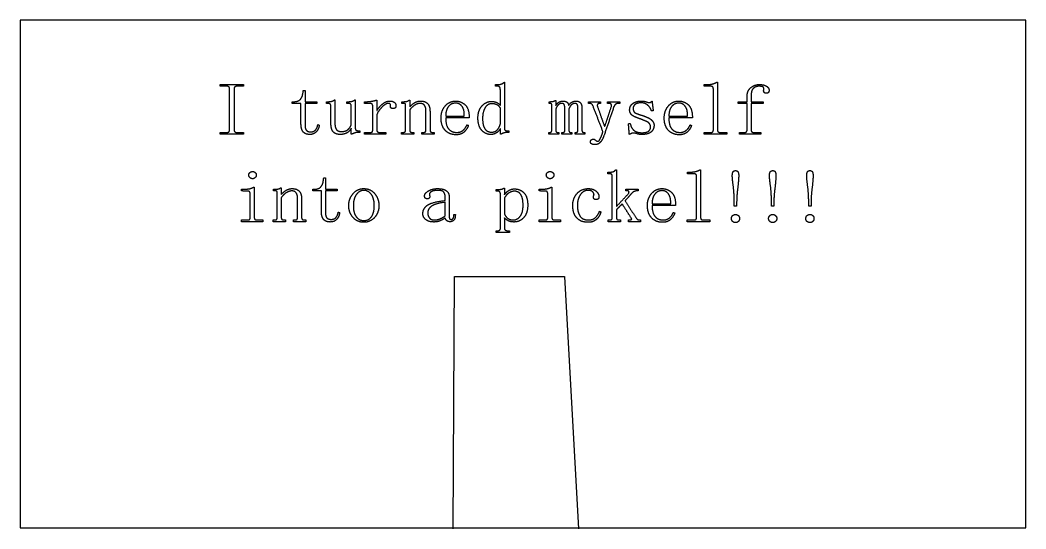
# Model space of a CAD drawing. Header units: millimetres. Extents: x -12 to 156, y 6 to 108.
# Drawn here: x -11.56 to 28.68, y 25.72 to 46.1 of the extents above; entities that cross this region are included whole.
import ezdxf

# ---------------------------------------------------------------- set-up
doc = ezdxf.new("R2010")
doc.units = ezdxf.units.MM
doc.header["$MEASUREMENT"] = 0
doc.layers.add('预设值', color=18, linetype='Continuous', true_color=0x000000)

msp = doc.modelspace()

# ---------------------------------------------------------------- linework, layer by layer
at = {"layer": '预设值'}
msp.add_lwpolyline([(-11.564, 25.767), (28.681, 25.767), (28.681, 46.1), (-11.564, 46.1)], close=True, dxfattribs=at)
msp.add_lwpolyline([(5.758, 25.723), (5.821, 35.833), (10.221, 35.831), (10.777, 25.724)], dxfattribs=at)
for points in [[(-3.558, 43.45), (-3.558, 43.485), (-3.558, 43.519)], [(-3.558, 43.519), (-3.093, 43.519), (-2.627, 43.519)], [(-2.627, 43.519), (-2.627, 43.485), (-2.627, 43.45)], [(7.454, 43.45), (7.454, 43.485), (7.454, 43.519)], [(7.454, 43.519), (7.518, 43.519), (7.582, 43.519)], [(7.582, 43.519), (7.64, 43.519), (7.698, 43.543)], [(7.698, 43.543), (7.756, 43.566), (7.814, 43.612)], [(7.814, 43.612), (7.814, 42.694), (7.814, 41.775)], [(15.814, 43.45), (15.814, 43.485), (15.814, 43.519)], [(15.814, 43.519), (15.878, 43.519), (15.942, 43.519)], [(15.942, 43.519), (16.047, 43.519), (16.14, 43.543)], [(16.14, 43.543), (16.233, 43.566), (16.314, 43.612)], [(16.314, 43.612), (16.326, 43.612), (16.338, 43.612)], [(16.338, 43.612), (16.338, 42.653), (16.338, 41.694)], [(17.675, 43.397), (17.826, 43.519), (18.012, 43.519)], [(18.012, 43.519), (18.21, 43.519), (18.309, 43.45)], [(-3.29, 43.45), (-3.424, 43.45), (-3.558, 43.45)], [(-3.209, 43.426), (-3.232, 43.45), (-3.29, 43.45)], [(-3.186, 43.357), (-3.186, 43.403), (-3.209, 43.426)], [(-3.186, 41.694), (-3.186, 42.525), (-3.186, 43.357)], [(-2.97, 43.426), (-2.999, 43.403), (-2.999, 43.357)], [(-2.999, 43.357), (-2.999, 42.525), (-2.999, 41.694)], [(-2.895, 43.45), (-2.941, 43.45), (-2.97, 43.426)], [(-2.627, 43.45), (-2.761, 43.45), (-2.895, 43.45)], [(-0.354, 42.921), (-0.267, 43.008), (-0.244, 43.194)], [(-0.244, 43.194), (-0.238, 43.24), (-0.232, 43.287)], [(-0.232, 43.287), (-0.197, 43.287), (-0.162, 43.287)], [(-0.162, 43.287), (-0.162, 43.06), (-0.162, 42.833)], [(7.547, 43.45), (7.501, 43.45), (7.454, 43.45)], [(7.628, 43.415), (7.605, 43.45), (7.547, 43.45)], [(7.652, 43.31), (7.652, 43.38), (7.628, 43.415)], [(7.652, 42.682), (7.652, 42.996), (7.652, 43.31)], [(16.07, 43.45), (15.942, 43.45), (15.814, 43.45)], [(16.152, 43.426), (16.128, 43.45), (16.07, 43.45)], [(16.175, 43.357), (16.175, 43.403), (16.152, 43.426)], [(16.175, 41.694), (16.175, 42.525), (16.175, 43.357)], [(17.524, 43.031), (17.524, 43.275), (17.675, 43.397)], [(17.774, 43.362), (17.687, 43.275), (17.687, 43.066)], [(17.687, 43.066), (17.687, 42.95), (17.687, 42.833)], [(18.001, 43.45), (17.861, 43.45), (17.774, 43.362)], [(18.163, 43.421), (18.128, 43.45), (18.001, 43.45)], [(18.198, 43.345), (18.198, 43.392), (18.163, 43.421)], [(18.187, 43.275), (18.187, 43.287), (18.198, 43.31)], [(18.216, 43.194), (18.187, 43.217), (18.187, 43.275)], [(18.198, 43.31), (18.198, 43.333), (18.198, 43.345)], [(18.291, 43.171), (18.245, 43.171), (18.216, 43.194)], [(18.384, 43.205), (18.361, 43.171), (18.291, 43.171)], [(18.309, 43.45), (18.407, 43.38), (18.407, 43.287)], [(18.407, 43.287), (18.407, 43.24), (18.384, 43.205)], [(-0.674, 42.764), (-0.674, 42.798), (-0.674, 42.833)], [(-0.674, 42.833), (-0.627, 42.833), (-0.581, 42.833)], [(-0.325, 42.764), (-0.499, 42.764), (-0.674, 42.764)], [(-0.581, 42.833), (-0.441, 42.833), (-0.354, 42.921)], [(-0.325, 41.95), (-0.325, 42.357), (-0.325, 42.764)], [(-0.162, 42.833), (0.07, 42.833), (0.303, 42.833)], [(0.303, 42.764), (0.07, 42.764), (-0.162, 42.764)], [(-0.162, 42.764), (-0.162, 42.333), (-0.162, 41.903)], [(0.303, 42.833), (0.303, 42.798), (0.303, 42.764)], [(0.698, 42.764), (0.698, 42.798), (0.698, 42.833)], [(0.698, 42.833), (0.733, 42.833), (0.768, 42.833)], [(0.768, 42.764), (0.733, 42.764), (0.698, 42.764)], [(0.768, 42.833), (0.838, 42.833), (0.896, 42.845)], [(0.849, 42.735), (0.826, 42.764), (0.768, 42.764)], [(0.873, 42.659), (0.873, 42.705), (0.849, 42.735)], [(0.896, 42.845), (0.954, 42.857), (1.012, 42.903)], [(1.012, 42.903), (1.024, 42.903), (1.035, 42.903)], [(1.035, 42.903), (1.035, 42.421), (1.035, 41.938)], [(1.512, 42.764), (1.512, 42.798), (1.512, 42.833)], [(1.512, 42.833), (1.547, 42.833), (1.582, 42.833)], [(1.582, 42.764), (1.547, 42.764), (1.512, 42.764)], [(1.582, 42.833), (1.652, 42.833), (1.71, 42.845)], [(1.663, 42.735), (1.64, 42.764), (1.582, 42.764)], [(1.687, 42.659), (1.687, 42.705), (1.663, 42.735)], [(1.71, 42.845), (1.768, 42.857), (1.826, 42.903)], [(1.826, 42.903), (1.838, 42.903), (1.849, 42.903)], [(1.849, 42.903), (1.849, 42.333), (1.849, 41.764)], [(2.221, 42.764), (2.221, 42.798), (2.221, 42.833)], [(2.221, 42.833), (2.268, 42.833), (2.314, 42.833)], [(2.442, 42.764), (2.332, 42.764), (2.221, 42.764)], [(2.314, 42.833), (2.396, 42.833), (2.506, 42.851)], [(2.524, 42.735), (2.501, 42.764), (2.442, 42.764)], [(2.506, 42.851), (2.617, 42.868), (2.675, 42.892)], [(2.547, 42.659), (2.547, 42.705), (2.524, 42.735)], [(2.675, 42.892), (2.692, 42.892), (2.71, 42.892)], [(2.71, 42.892), (2.71, 42.682), (2.71, 42.473)], [(2.71, 42.473), (2.826, 42.659), (2.96, 42.758)], [(3.175, 42.764), (3.082, 42.764), (2.948, 42.647)], [(2.96, 42.758), (3.094, 42.857), (3.233, 42.857)], [(3.245, 42.74), (3.233, 42.764), (3.175, 42.764)], [(3.233, 42.857), (3.349, 42.857), (3.413, 42.804)], [(3.256, 42.682), (3.256, 42.717), (3.245, 42.74)], [(3.274, 42.589), (3.245, 42.624), (3.256, 42.682)], [(3.413, 42.804), (3.477, 42.752), (3.477, 42.682)], [(3.477, 42.682), (3.477, 42.624), (3.448, 42.589)], [(3.71, 42.764), (3.71, 42.798), (3.71, 42.833)], [(3.71, 42.833), (3.751, 42.833), (3.791, 42.833)], [(3.803, 42.764), (3.756, 42.764), (3.71, 42.764)], [(3.791, 42.833), (3.849, 42.833), (3.902, 42.845)], [(3.849, 42.746), (3.838, 42.764), (3.803, 42.764)], [(3.861, 42.694), (3.861, 42.729), (3.849, 42.746)], [(3.861, 41.694), (3.861, 42.194), (3.861, 42.694)], [(3.902, 42.845), (3.954, 42.857), (4.001, 42.892)], [(4.001, 42.892), (4.012, 42.892), (4.024, 42.892)], [(4.024, 42.892), (4.024, 42.758), (4.024, 42.624)], [(4.024, 42.624), (4.128, 42.74), (4.233, 42.798)], [(4.227, 42.694), (4.117, 42.624), (4.024, 42.496)], [(4.442, 42.764), (4.338, 42.764), (4.227, 42.694)], [(4.233, 42.798), (4.338, 42.857), (4.454, 42.857)], [(4.617, 42.688), (4.559, 42.764), (4.442, 42.764)], [(4.454, 42.857), (4.652, 42.857), (4.745, 42.752)], [(4.675, 42.473), (4.675, 42.612), (4.617, 42.688)], [(4.745, 42.752), (4.838, 42.647), (4.838, 42.438)], [(5.28, 42.182), (5.28, 42.473), (5.448, 42.665)], [(5.448, 42.665), (5.617, 42.857), (5.861, 42.857)], [(5.861, 42.775), (5.687, 42.775), (5.576, 42.636)], [(5.861, 42.857), (6.082, 42.857), (6.245, 42.705)], [(6.123, 42.642), (6.024, 42.775), (5.861, 42.775)], [(6.245, 42.705), (6.407, 42.554), (6.407, 42.182)], [(6.756, 42.182), (6.756, 42.485), (6.919, 42.665)], [(6.919, 42.665), (7.082, 42.845), (7.303, 42.845)], [(7.314, 42.752), (7.14, 42.752), (7.041, 42.589)], [(7.303, 42.845), (7.396, 42.845), (7.495, 42.804)], [(7.501, 42.714), (7.407, 42.752), (7.314, 42.752)], [(7.495, 42.804), (7.594, 42.764), (7.652, 42.682)], [(7.652, 42.582), (7.594, 42.675), (7.501, 42.714)], [(9.605, 42.764), (9.605, 42.798), (9.605, 42.833)], [(9.605, 42.833), (9.623, 42.833), (9.64, 42.833)], [(9.652, 42.764), (9.628, 42.764), (9.605, 42.764)], [(9.64, 42.833), (9.698, 42.833), (9.756, 42.845)], [(9.698, 42.746), (9.687, 42.764), (9.652, 42.764)], [(9.71, 42.694), (9.71, 42.729), (9.698, 42.746)], [(9.71, 41.682), (9.71, 42.188), (9.71, 42.694)], [(9.756, 42.845), (9.814, 42.857), (9.849, 42.88)], [(9.849, 42.88), (9.861, 42.88), (9.873, 42.88)], [(9.873, 42.88), (9.873, 42.781), (9.873, 42.682)], [(9.873, 42.682), (9.931, 42.775), (10.001, 42.816)], [(9.971, 42.705), (9.907, 42.647), (9.873, 42.531)], [(10.117, 42.764), (10.035, 42.764), (9.971, 42.705)], [(10.001, 42.816), (10.07, 42.857), (10.152, 42.857)], [(10.21, 42.711), (10.187, 42.764), (10.117, 42.764)], [(10.152, 42.857), (10.256, 42.857), (10.314, 42.816)], [(10.233, 42.554), (10.233, 42.659), (10.21, 42.711)], [(10.314, 42.816), (10.373, 42.775), (10.384, 42.682)], [(10.384, 42.682), (10.442, 42.775), (10.518, 42.816)], [(10.495, 42.705), (10.431, 42.647), (10.396, 42.543)], [(10.64, 42.764), (10.559, 42.764), (10.495, 42.705)], [(10.518, 42.816), (10.594, 42.857), (10.675, 42.857)], [(10.727, 42.723), (10.698, 42.764), (10.64, 42.764)], [(10.675, 42.857), (10.814, 42.857), (10.867, 42.775)], [(10.756, 42.554), (10.756, 42.682), (10.727, 42.723)], [(10.867, 42.775), (10.919, 42.694), (10.919, 42.566)], [(11.175, 42.764), (11.175, 42.798), (11.175, 42.833)], [(11.175, 42.833), (11.419, 42.833), (11.663, 42.833)], [(11.221, 42.764), (11.198, 42.764), (11.175, 42.764)], [(11.309, 42.735), (11.268, 42.764), (11.221, 42.764)], [(11.361, 42.659), (11.349, 42.705), (11.309, 42.735)], [(11.547, 42.735), (11.524, 42.705), (11.535, 42.647)], [(11.617, 42.764), (11.57, 42.764), (11.547, 42.735)], [(11.663, 42.764), (11.64, 42.764), (11.617, 42.764)], [(11.663, 42.833), (11.663, 42.798), (11.663, 42.764)], [(11.942, 42.764), (11.942, 42.798), (11.942, 42.833)], [(11.942, 42.833), (12.187, 42.833), (12.431, 42.833)], [(12.012, 42.764), (11.977, 42.764), (11.942, 42.764)], [(12.088, 42.729), (12.059, 42.764), (12.012, 42.764)], [(12.094, 42.636), (12.117, 42.694), (12.088, 42.729)], [(12.268, 42.729), (12.221, 42.694), (12.198, 42.636)], [(12.361, 42.764), (12.314, 42.764), (12.268, 42.729)], [(12.431, 42.764), (12.396, 42.764), (12.361, 42.764)], [(12.431, 42.833), (12.431, 42.798), (12.431, 42.764)], [(12.826, 42.496), (12.826, 42.671), (12.96, 42.764)], [(12.96, 42.764), (13.094, 42.857), (13.28, 42.857)], [(13.053, 42.729), (12.966, 42.671), (12.966, 42.566)], [(13.291, 42.787), (13.14, 42.787), (13.053, 42.729)], [(13.28, 42.857), (13.384, 42.857), (13.477, 42.833)], [(13.541, 42.7), (13.431, 42.787), (13.291, 42.787)], [(13.477, 42.833), (13.57, 42.798), (13.605, 42.798)], [(13.698, 42.461), (13.652, 42.612), (13.541, 42.7)], [(13.605, 42.798), (13.64, 42.798), (13.663, 42.81)], [(13.663, 42.81), (13.687, 42.822), (13.721, 42.857)], [(13.721, 42.857), (13.745, 42.665), (13.768, 42.473)], [(14.21, 42.182), (14.21, 42.473), (14.378, 42.665)], [(14.378, 42.665), (14.547, 42.857), (14.791, 42.857)], [(14.791, 42.775), (14.617, 42.775), (14.506, 42.636)], [(14.791, 42.857), (15.012, 42.857), (15.175, 42.705)], [(15.053, 42.642), (14.954, 42.775), (14.791, 42.775)], [(15.175, 42.705), (15.338, 42.554), (15.338, 42.182)], [(17.163, 42.764), (17.163, 42.798), (17.163, 42.833)], [(17.163, 42.833), (17.344, 42.833), (17.524, 42.833)], [(17.524, 42.764), (17.344, 42.764), (17.163, 42.764)], [(17.524, 42.833), (17.524, 42.932), (17.524, 43.031)], [(17.524, 41.694), (17.524, 42.229), (17.524, 42.764)], [(17.687, 42.833), (17.931, 42.833), (18.175, 42.833)], [(18.175, 42.764), (17.931, 42.764), (17.687, 42.764)], [(17.687, 42.764), (17.687, 42.229), (17.687, 41.694)], [(18.175, 42.833), (18.175, 42.798), (18.175, 42.764)], [(0.873, 41.961), (0.873, 42.31), (0.873, 42.659)], [(1.687, 41.926), (1.687, 42.293), (1.687, 42.659)], [(2.547, 41.694), (2.547, 42.176), (2.547, 42.659)], [(2.948, 42.647), (2.814, 42.531), (2.71, 42.322)], [(2.71, 42.322), (2.71, 42.008), (2.71, 41.694)], [(3.361, 42.554), (3.303, 42.554), (3.274, 42.589)], [(3.448, 42.589), (3.419, 42.554), (3.361, 42.554)], [(4.024, 42.496), (4.024, 42.095), (4.024, 41.694)], [(4.675, 41.694), (4.675, 42.083), (4.675, 42.473)], [(4.838, 42.438), (4.838, 42.066), (4.838, 41.694)], [(5.576, 42.636), (5.466, 42.496), (5.466, 42.252)], [(6.21, 42.252), (6.221, 42.508), (6.123, 42.642)], [(7.041, 42.589), (6.942, 42.426), (6.942, 42.159)], [(7.652, 41.939), (7.652, 42.261), (7.652, 42.582)], [(9.873, 42.531), (9.873, 42.107), (9.873, 41.682)], [(10.233, 41.682), (10.233, 42.118), (10.233, 42.554)], [(10.396, 42.543), (10.396, 42.112), (10.396, 41.682)], [(10.756, 41.682), (10.756, 42.118), (10.756, 42.554)], [(10.919, 42.566), (10.919, 42.124), (10.919, 41.682)], [(11.756, 41.636), (11.559, 42.147), (11.361, 42.659)], [(11.535, 42.647), (11.675, 42.252), (11.814, 41.857)], [(12.198, 42.636), (12.001, 42.06), (11.803, 41.485)], [(11.838, 41.857), (11.966, 42.246), (12.094, 42.636)], [(12.873, 42.345), (12.826, 42.415), (12.826, 42.496)], [(13.024, 42.229), (12.919, 42.275), (12.873, 42.345)], [(12.966, 42.566), (12.966, 42.473), (13.006, 42.421)], [(13.006, 42.421), (13.047, 42.368), (13.152, 42.345)], [(13.152, 42.345), (13.233, 42.31), (13.361, 42.275)], [(13.361, 42.275), (13.477, 42.229), (13.582, 42.182)], [(13.768, 42.473), (13.733, 42.467), (13.698, 42.461)], [(14.506, 42.636), (14.396, 42.496), (14.396, 42.252)], [(15.14, 42.252), (15.152, 42.508), (15.053, 42.642)], [(-0.238, 41.624), (-0.325, 41.729), (-0.325, 41.95)], [(-0.162, 41.903), (-0.162, 41.74), (-0.104, 41.682)], [(0.256, 41.7), (0.326, 41.775), (0.349, 41.915)], [(0.407, 41.892), (0.384, 41.729), (0.285, 41.624)], [(0.349, 41.915), (0.378, 41.903), (0.407, 41.892)], [(0.966, 41.624), (0.873, 41.729), (0.873, 41.961)], [(1.035, 41.938), (1.035, 41.775), (1.105, 41.705)], [(1.541, 41.705), (1.64, 41.775), (1.687, 41.926)], [(5.448, 41.682), (5.28, 41.857), (5.28, 42.182)], [(5.466, 42.252), (5.838, 42.252), (6.21, 42.252)], [(5.466, 42.182), (5.466, 41.868), (5.588, 41.735)], [(6.407, 42.182), (5.937, 42.182), (5.466, 42.182)], [(6.163, 41.688), (6.268, 41.775), (6.314, 41.903)], [(6.373, 41.88), (6.338, 41.752), (6.216, 41.63)], [(6.314, 41.903), (6.344, 41.892), (6.373, 41.88)], [(6.907, 41.688), (6.756, 41.857), (6.756, 42.182)], [(6.942, 42.159), (6.942, 41.88), (7.035, 41.746)], [(7.518, 41.694), (7.605, 41.776), (7.652, 41.939)], [(11.814, 41.857), (11.826, 41.857), (11.838, 41.857)], [(12.78, 41.95), (12.814, 41.955), (12.849, 41.961)], [(12.814, 41.519), (12.797, 41.735), (12.78, 41.95)], [(12.849, 41.961), (12.884, 41.775), (13.001, 41.682)], [(13.268, 42.136), (13.128, 42.182), (13.024, 42.229)], [(13.524, 42.031), (13.407, 42.078), (13.268, 42.136)], [(13.617, 41.955), (13.57, 42.008), (13.524, 42.031)], [(13.582, 42.182), (13.675, 42.136), (13.739, 42.06)], [(13.663, 41.822), (13.663, 41.903), (13.617, 41.955)], [(13.803, 41.892), (13.803, 41.717), (13.681, 41.618)], [(13.739, 42.06), (13.803, 41.985), (13.803, 41.892)], [(14.378, 41.682), (14.21, 41.857), (14.21, 42.182)], [(14.396, 42.252), (14.768, 42.252), (15.14, 42.252)], [(14.396, 42.182), (14.396, 41.868), (14.518, 41.735)], [(15.338, 42.182), (14.867, 42.182), (14.396, 42.182)], [(15.094, 41.688), (15.198, 41.775), (15.245, 41.903)], [(15.303, 41.88), (15.268, 41.752), (15.146, 41.63)], [(15.245, 41.903), (15.274, 41.892), (15.303, 41.88)], [(-3.558, 41.531), (-3.558, 41.566), (-3.558, 41.601)], [(-3.558, 41.601), (-3.424, 41.601), (-3.29, 41.601)], [(-2.627, 41.531), (-3.093, 41.531), (-3.558, 41.531)], [(-3.29, 41.601), (-3.232, 41.601), (-3.209, 41.624)], [(-3.209, 41.624), (-3.186, 41.647), (-3.186, 41.694)], [(-2.999, 41.694), (-2.999, 41.647), (-2.97, 41.624)], [(-2.97, 41.624), (-2.941, 41.601), (-2.895, 41.601)], [(-2.895, 41.601), (-2.761, 41.601), (-2.627, 41.601)], [(-2.627, 41.601), (-2.627, 41.566), (-2.627, 41.531)], [(0.024, 41.519), (-0.151, 41.519), (-0.238, 41.624)], [(-0.104, 41.682), (-0.046, 41.624), (0.07, 41.624)], [(0.285, 41.624), (0.187, 41.519), (0.024, 41.519)], [(0.07, 41.624), (0.187, 41.624), (0.256, 41.7)], [(1.245, 41.519), (1.059, 41.519), (0.966, 41.624)], [(1.105, 41.705), (1.175, 41.636), (1.303, 41.636)], [(1.512, 41.583), (1.396, 41.519), (1.245, 41.519)], [(1.303, 41.636), (1.442, 41.636), (1.541, 41.705)], [(1.687, 41.775), (1.628, 41.647), (1.512, 41.583)], [(1.687, 41.531), (1.687, 41.653), (1.687, 41.775)], [(1.71, 41.531), (1.698, 41.531), (1.687, 41.531)], [(1.838, 41.583), (1.78, 41.566), (1.71, 41.531)], [(1.954, 41.601), (1.896, 41.601), (1.838, 41.583)], [(1.849, 41.764), (1.849, 41.717), (1.878, 41.694)], [(1.878, 41.694), (1.907, 41.671), (1.954, 41.671)], [(1.954, 41.671), (1.989, 41.671), (2.024, 41.671)], [(2.024, 41.601), (1.989, 41.601), (1.954, 41.601)], [(2.024, 41.671), (2.024, 41.636), (2.024, 41.601)], [(2.21, 41.531), (2.21, 41.566), (2.21, 41.601)], [(2.21, 41.601), (2.326, 41.601), (2.442, 41.601)], [(3.07, 41.531), (2.64, 41.531), (2.21, 41.531)], [(2.442, 41.601), (2.501, 41.601), (2.524, 41.624)], [(2.524, 41.624), (2.547, 41.647), (2.547, 41.694)], [(2.71, 41.694), (2.71, 41.647), (2.739, 41.624)], [(2.739, 41.624), (2.768, 41.601), (2.814, 41.601)], [(2.814, 41.601), (2.942, 41.601), (3.07, 41.601)], [(3.07, 41.601), (3.07, 41.566), (3.07, 41.531)], [(3.698, 41.531), (3.698, 41.566), (3.698, 41.601)], [(3.698, 41.601), (3.727, 41.601), (3.756, 41.601)], [(4.187, 41.531), (3.942, 41.531), (3.698, 41.531)], [(3.756, 41.601), (3.814, 41.601), (3.838, 41.624)], [(3.838, 41.624), (3.861, 41.647), (3.861, 41.694)], [(4.024, 41.694), (4.024, 41.647), (4.053, 41.624)], [(4.053, 41.624), (4.082, 41.601), (4.128, 41.601)], [(4.128, 41.601), (4.157, 41.601), (4.187, 41.601)], [(4.187, 41.601), (4.187, 41.566), (4.187, 41.531)], [(4.512, 41.531), (4.512, 41.566), (4.512, 41.601)], [(4.512, 41.601), (4.541, 41.601), (4.57, 41.601)], [(5.001, 41.531), (4.756, 41.531), (4.512, 41.531)], [(4.57, 41.601), (4.628, 41.601), (4.652, 41.624)], [(4.652, 41.624), (4.675, 41.647), (4.675, 41.694)], [(4.838, 41.694), (4.838, 41.647), (4.867, 41.624)], [(4.867, 41.624), (4.896, 41.601), (4.942, 41.601)], [(4.942, 41.601), (4.971, 41.601), (5.001, 41.601)], [(5.001, 41.601), (5.001, 41.566), (5.001, 41.531)], [(5.884, 41.508), (5.617, 41.508), (5.448, 41.682)], [(5.588, 41.735), (5.71, 41.601), (5.907, 41.601)], [(6.216, 41.63), (6.094, 41.508), (5.884, 41.508)], [(5.907, 41.601), (6.059, 41.601), (6.163, 41.688)], [(7.268, 41.519), (7.059, 41.519), (6.907, 41.688)], [(7.035, 41.746), (7.128, 41.612), (7.303, 41.612)], [(7.495, 41.583), (7.396, 41.519), (7.268, 41.519)], [(7.303, 41.612), (7.431, 41.612), (7.518, 41.694)], [(7.652, 41.752), (7.594, 41.647), (7.495, 41.583)], [(7.652, 41.531), (7.652, 41.642), (7.652, 41.752)], [(7.675, 41.531), (7.663, 41.531), (7.652, 41.531)], [(7.809, 41.583), (7.745, 41.566), (7.675, 41.531)], [(7.919, 41.601), (7.873, 41.601), (7.809, 41.583)], [(7.814, 41.775), (7.814, 41.717), (7.838, 41.694)], [(7.838, 41.694), (7.861, 41.671), (7.907, 41.671)], [(7.907, 41.671), (7.948, 41.671), (7.989, 41.671)], [(7.989, 41.601), (7.954, 41.601), (7.919, 41.601)], [(7.989, 41.671), (7.989, 41.636), (7.989, 41.601)], [(9.594, 41.531), (9.594, 41.566), (9.594, 41.601)], [(9.594, 41.601), (9.605, 41.601), (9.617, 41.601)], [(9.989, 41.531), (9.791, 41.531), (9.594, 41.531)], [(9.617, 41.601), (9.663, 41.601), (9.687, 41.618)], [(9.687, 41.618), (9.71, 41.636), (9.71, 41.682)], [(9.873, 41.682), (9.873, 41.636), (9.896, 41.618)], [(9.896, 41.618), (9.919, 41.601), (9.966, 41.601)], [(9.966, 41.601), (9.977, 41.601), (9.989, 41.601)], [(9.989, 41.601), (9.989, 41.566), (9.989, 41.531)], [(10.117, 41.531), (10.117, 41.566), (10.117, 41.601)], [(10.117, 41.601), (10.128, 41.601), (10.14, 41.601)], [(10.512, 41.531), (10.314, 41.531), (10.117, 41.531)], [(10.14, 41.601), (10.187, 41.601), (10.21, 41.618)], [(10.21, 41.618), (10.233, 41.636), (10.233, 41.682)], [(10.396, 41.682), (10.396, 41.636), (10.419, 41.618)], [(10.419, 41.618), (10.442, 41.601), (10.489, 41.601)], [(10.489, 41.601), (10.501, 41.601), (10.512, 41.601)], [(10.512, 41.601), (10.512, 41.566), (10.512, 41.531)], [(10.64, 41.531), (10.64, 41.566), (10.64, 41.601)], [(10.64, 41.601), (10.652, 41.601), (10.663, 41.601)], [(11.035, 41.531), (10.838, 41.531), (10.64, 41.531)], [(10.663, 41.601), (10.71, 41.601), (10.733, 41.618)], [(10.733, 41.618), (10.756, 41.636), (10.756, 41.682)], [(10.919, 41.682), (10.919, 41.636), (10.942, 41.618)], [(10.942, 41.618), (10.966, 41.601), (11.012, 41.601)], [(11.012, 41.601), (11.024, 41.601), (11.035, 41.601)], [(11.035, 41.601), (11.035, 41.566), (11.035, 41.531)], [(11.628, 41.31), (11.663, 41.368), (11.698, 41.455)], [(11.803, 41.485), (11.745, 41.31), (11.657, 41.211)], [(11.698, 41.455), (11.733, 41.543), (11.756, 41.636)], [(12.902, 41.56), (12.861, 41.543), (12.814, 41.519)], [(12.977, 41.578), (12.942, 41.578), (12.902, 41.56)], [(13.105, 41.554), (13.024, 41.578), (12.977, 41.578)], [(13.001, 41.682), (13.117, 41.589), (13.326, 41.589)], [(13.326, 41.519), (13.175, 41.519), (13.105, 41.554)], [(13.326, 41.589), (13.489, 41.589), (13.576, 41.647)], [(13.681, 41.618), (13.559, 41.519), (13.326, 41.519)], [(13.576, 41.647), (13.663, 41.705), (13.663, 41.822)], [(14.814, 41.508), (14.547, 41.508), (14.378, 41.682)], [(14.518, 41.735), (14.64, 41.601), (14.838, 41.601)], [(15.146, 41.63), (15.024, 41.508), (14.814, 41.508)], [(14.838, 41.601), (14.989, 41.601), (15.094, 41.688)], [(15.803, 41.531), (15.803, 41.566), (15.803, 41.601)], [(15.803, 41.601), (15.937, 41.601), (16.07, 41.601)], [(16.71, 41.531), (16.256, 41.531), (15.803, 41.531)], [(16.07, 41.601), (16.128, 41.601), (16.152, 41.624)], [(16.152, 41.624), (16.175, 41.647), (16.175, 41.694)], [(16.338, 41.694), (16.338, 41.647), (16.367, 41.624)], [(16.367, 41.624), (16.396, 41.601), (16.442, 41.601)], [(16.442, 41.601), (16.576, 41.601), (16.71, 41.601)], [(16.71, 41.601), (16.71, 41.566), (16.71, 41.531)], [(17.221, 41.531), (17.221, 41.566), (17.221, 41.601)], [(17.221, 41.601), (17.32, 41.601), (17.419, 41.601)], [(18.07, 41.531), (17.646, 41.531), (17.221, 41.531)], [(17.419, 41.601), (17.477, 41.601), (17.501, 41.624)], [(17.501, 41.624), (17.524, 41.647), (17.524, 41.694)], [(17.687, 41.694), (17.687, 41.647), (17.716, 41.624)], [(17.716, 41.624), (17.745, 41.601), (17.791, 41.601)], [(17.791, 41.601), (17.931, 41.601), (18.07, 41.601)], [(18.07, 41.601), (18.07, 41.566), (18.07, 41.531)], [(11.256, 41.229), (11.256, 41.264), (11.285, 41.298)], [(11.303, 41.142), (11.256, 41.171), (11.256, 41.229)], [(11.285, 41.298), (11.314, 41.333), (11.373, 41.333)], [(11.431, 41.112), (11.349, 41.112), (11.303, 41.142)], [(11.373, 41.333), (11.419, 41.333), (11.466, 41.287)], [(11.657, 41.211), (11.57, 41.112), (11.431, 41.112)], [(11.466, 41.287), (11.512, 41.252), (11.535, 41.252)], [(11.535, 41.252), (11.57, 41.252), (11.594, 41.264)], [(11.594, 41.264), (11.617, 41.275), (11.628, 41.31)], [(-2.415, 39.898), (-2.415, 39.956), (-2.369, 39.996)], [(-2.369, 39.793), (-2.415, 39.839), (-2.415, 39.898)], [(-2.369, 39.996), (-2.322, 40.037), (-2.264, 40.037)], [(-2.264, 40.037), (-2.206, 40.037), (-2.159, 39.996)], [(-2.159, 39.996), (-2.113, 39.956), (-2.113, 39.898)], [(-2.113, 39.898), (-2.113, 39.839), (-2.159, 39.793)], [(9.492, 39.898), (9.492, 39.956), (9.538, 39.996)], [(9.538, 39.793), (9.492, 39.839), (9.492, 39.898)], [(9.538, 39.996), (9.585, 40.037), (9.643, 40.037)], [(9.643, 40.037), (9.701, 40.037), (9.748, 39.996)], [(9.748, 39.996), (9.794, 39.956), (9.794, 39.898)], [(9.794, 39.898), (9.794, 39.839), (9.748, 39.793)], [(11.957, 39.944), (11.957, 39.979), (11.957, 40.014)], [(11.957, 40.014), (12.009, 40.014), (12.062, 40.014)], [(12.027, 39.944), (11.992, 39.944), (11.957, 39.944)], [(12.108, 39.921), (12.085, 39.944), (12.027, 39.944)], [(12.062, 40.014), (12.131, 40.014), (12.184, 40.037)], [(12.131, 39.851), (12.131, 39.898), (12.108, 39.921)], [(12.131, 38.188), (12.131, 39.02), (12.131, 39.851)], [(12.184, 40.037), (12.236, 40.06), (12.271, 40.107)], [(12.271, 40.107), (12.283, 40.107), (12.294, 40.107)], [(12.294, 40.107), (12.294, 39.368), (12.294, 38.63)], [(15.143, 39.944), (15.143, 39.979), (15.143, 40.014)], [(15.143, 40.014), (15.207, 40.014), (15.271, 40.014)], [(15.399, 39.944), (15.271, 39.944), (15.143, 39.944)], [(15.271, 40.014), (15.376, 40.014), (15.469, 40.037)], [(15.48, 39.921), (15.457, 39.944), (15.399, 39.944)], [(15.469, 40.037), (15.562, 40.06), (15.643, 40.107)], [(15.504, 39.851), (15.504, 39.898), (15.48, 39.921)], [(15.504, 38.188), (15.504, 39.02), (15.504, 39.851)], [(15.643, 40.107), (15.655, 40.107), (15.666, 40.107)], [(15.666, 40.107), (15.666, 39.148), (15.666, 38.188)], [(16.934, 39.874), (16.934, 39.967), (16.963, 40.02)], [(16.98, 39.409), (16.934, 39.723), (16.934, 39.874)], [(16.963, 40.02), (16.992, 40.072), (17.062, 40.072)], [(17.062, 40.072), (17.143, 40.072), (17.166, 40.014)], [(17.19, 39.874), (17.19, 39.723), (17.155, 39.409)], [(17.166, 40.014), (17.19, 39.956), (17.19, 39.874)], [(18.422, 39.874), (18.422, 39.967), (18.451, 40.02)], [(18.469, 39.409), (18.422, 39.723), (18.422, 39.874)], [(18.451, 40.02), (18.48, 40.072), (18.55, 40.072)], [(18.55, 40.072), (18.631, 40.072), (18.655, 40.014)], [(18.678, 39.874), (18.678, 39.723), (18.643, 39.409)], [(18.655, 40.014), (18.678, 39.956), (18.678, 39.874)], [(19.91, 39.874), (19.91, 39.967), (19.94, 40.02)], [(19.957, 39.409), (19.91, 39.723), (19.91, 39.874)], [(19.94, 40.02), (19.969, 40.072), (20.038, 40.072)], [(20.038, 40.072), (20.12, 40.072), (20.143, 40.014)], [(20.166, 39.874), (20.166, 39.723), (20.131, 39.409)], [(20.143, 40.014), (20.166, 39.956), (20.166, 39.874)], [(-2.264, 39.746), (-2.322, 39.746), (-2.369, 39.793)], [(-2.159, 39.793), (-2.206, 39.746), (-2.264, 39.746)], [(0.463, 39.415), (0.55, 39.502), (0.573, 39.688)], [(0.573, 39.688), (0.579, 39.735), (0.585, 39.781)], [(0.585, 39.781), (0.62, 39.781), (0.655, 39.781)], [(0.655, 39.781), (0.655, 39.554), (0.655, 39.328)], [(9.643, 39.746), (9.585, 39.746), (9.538, 39.793)], [(9.748, 39.793), (9.701, 39.746), (9.643, 39.746)], [(-2.706, 39.328), (-2.648, 39.329), (-2.59, 39.33)], [(-2.706, 39.257), (-2.706, 39.293), (-2.706, 39.328)], [(-2.462, 39.251), (-2.584, 39.254), (-2.706, 39.257)], [(-2.59, 39.33), (-2.485, 39.328), (-2.392, 39.345)], [(-2.38, 39.223), (-2.403, 39.251), (-2.462, 39.251)], [(-2.392, 39.345), (-2.299, 39.363), (-2.217, 39.409)], [(-2.357, 39.147), (-2.357, 39.194), (-2.38, 39.223)], [(-2.357, 38.188), (-2.357, 38.667), (-2.357, 39.147)], [(-2.217, 39.409), (-2.206, 39.409), (-2.194, 39.409)], [(-2.194, 39.409), (-2.194, 38.799), (-2.194, 38.188)], [(-1.427, 39.258), (-1.427, 39.293), (-1.427, 39.328)], [(-1.427, 39.328), (-1.386, 39.328), (-1.345, 39.328)], [(-1.334, 39.258), (-1.38, 39.258), (-1.427, 39.258)], [(-1.345, 39.328), (-1.287, 39.328), (-1.235, 39.339)], [(-1.287, 39.241), (-1.299, 39.258), (-1.334, 39.258)], [(-1.276, 39.188), (-1.276, 39.223), (-1.287, 39.241)], [(-1.276, 38.188), (-1.276, 38.688), (-1.276, 39.188)], [(-1.235, 39.339), (-1.183, 39.351), (-1.136, 39.386)], [(-1.136, 39.386), (-1.124, 39.386), (-1.113, 39.386)], [(-1.113, 39.386), (-1.113, 39.252), (-1.113, 39.118)], [(-1.113, 39.118), (-1.008, 39.235), (-0.903, 39.293)], [(-0.909, 39.188), (-1.02, 39.118), (-1.113, 38.991)], [(-0.694, 39.258), (-0.799, 39.258), (-0.909, 39.188)], [(-0.903, 39.293), (-0.799, 39.351), (-0.683, 39.351)], [(-0.52, 39.182), (-0.578, 39.258), (-0.694, 39.258)], [(-0.683, 39.351), (-0.485, 39.351), (-0.392, 39.246)], [(-0.462, 38.967), (-0.462, 39.107), (-0.52, 39.182)], [(-0.392, 39.246), (-0.299, 39.142), (-0.299, 38.932)], [(0.143, 39.258), (0.143, 39.293), (0.143, 39.328)], [(0.143, 39.328), (0.19, 39.328), (0.236, 39.328)], [(0.492, 39.258), (0.317, 39.258), (0.143, 39.258)], [(0.236, 39.328), (0.376, 39.328), (0.463, 39.415)], [(0.492, 38.444), (0.492, 38.851), (0.492, 39.258)], [(0.655, 39.328), (0.887, 39.328), (1.12, 39.328)], [(1.12, 39.258), (0.887, 39.258), (0.655, 39.258)], [(0.655, 39.258), (0.655, 38.828), (0.655, 38.398)], [(1.12, 39.328), (1.12, 39.293), (1.12, 39.258)], [(1.585, 38.677), (1.585, 38.932), (1.754, 39.142)], [(1.754, 39.142), (1.922, 39.351), (2.19, 39.351)], [(1.899, 39.124), (1.771, 38.967), (1.771, 38.665)], [(2.19, 39.281), (2.027, 39.281), (1.899, 39.124)], [(2.19, 39.351), (2.469, 39.351), (2.631, 39.142)], [(2.486, 39.124), (2.364, 39.281), (2.19, 39.281)], [(2.608, 38.665), (2.608, 38.967), (2.486, 39.124)], [(2.631, 39.142), (2.794, 38.932), (2.794, 38.677)], [(4.62, 39.06), (4.62, 39.165), (4.771, 39.258)], [(4.649, 38.973), (4.62, 39.002), (4.62, 39.06)], [(4.771, 39.258), (4.922, 39.351), (5.143, 39.351)], [(4.876, 39.217), (4.794, 39.153), (4.817, 39.084)], [(4.817, 39.084), (4.829, 39.06), (4.829, 39.037)], [(5.155, 39.281), (4.957, 39.281), (4.876, 39.217)], [(5.143, 39.351), (5.376, 39.351), (5.492, 39.264)], [(5.393, 39.206), (5.341, 39.281), (5.155, 39.281)], [(5.445, 39.014), (5.445, 39.13), (5.393, 39.206)], [(5.492, 39.264), (5.608, 39.177), (5.608, 39.014)], [(7.48, 39.246), (7.48, 39.281), (7.48, 39.316)], [(7.48, 39.316), (7.533, 39.316), (7.585, 39.316)], [(7.55, 39.246), (7.515, 39.246), (7.48, 39.246)], [(7.631, 39.217), (7.608, 39.246), (7.55, 39.246)], [(7.585, 39.316), (7.643, 39.316), (7.695, 39.328)], [(7.655, 39.142), (7.655, 39.188), (7.631, 39.217)], [(7.655, 37.77), (7.655, 38.456), (7.655, 39.142)], [(7.695, 39.328), (7.748, 39.339), (7.794, 39.374)], [(7.794, 39.374), (7.806, 39.374), (7.817, 39.374)], [(7.817, 39.374), (7.817, 39.241), (7.817, 39.107)], [(7.817, 39.107), (7.899, 39.223), (7.998, 39.281)], [(8.004, 39.182), (7.899, 39.118), (7.817, 38.979)], [(7.998, 39.281), (8.097, 39.339), (8.213, 39.339)], [(8.213, 39.246), (8.108, 39.246), (8.004, 39.182)], [(8.213, 39.339), (8.445, 39.339), (8.597, 39.182)], [(8.474, 39.107), (8.387, 39.246), (8.213, 39.246)], [(8.562, 38.688), (8.562, 38.967), (8.474, 39.107)], [(8.597, 39.182), (8.748, 39.025), (8.748, 38.688)], [(9.201, 39.328), (9.259, 39.329), (9.317, 39.33)], [(9.201, 39.257), (9.201, 39.293), (9.201, 39.328)], [(9.445, 39.251), (9.323, 39.254), (9.201, 39.257)], [(9.317, 39.33), (9.422, 39.328), (9.515, 39.345)], [(9.527, 39.223), (9.504, 39.251), (9.445, 39.251)], [(9.515, 39.345), (9.608, 39.363), (9.69, 39.409)], [(9.55, 39.147), (9.55, 39.194), (9.527, 39.223)], [(9.55, 38.188), (9.55, 38.667), (9.55, 39.147)], [(9.69, 39.409), (9.701, 39.409), (9.713, 39.409)], [(9.713, 39.409), (9.713, 38.799), (9.713, 38.188)], [(10.55, 38.677), (10.55, 38.967), (10.724, 39.159)], [(10.724, 39.159), (10.899, 39.351), (11.178, 39.351)], [(10.858, 39.113), (10.736, 38.944), (10.736, 38.665)], [(11.155, 39.281), (10.98, 39.281), (10.858, 39.113)], [(11.352, 39.217), (11.294, 39.281), (11.155, 39.281)], [(11.178, 39.351), (11.376, 39.351), (11.486, 39.246)], [(11.399, 39.107), (11.41, 39.153), (11.352, 39.217)], [(11.376, 39.014), (11.376, 39.049), (11.387, 39.06)], [(11.387, 39.06), (11.387, 39.072), (11.399, 39.107)], [(11.486, 39.246), (11.597, 39.142), (11.597, 39.037)], [(12.294, 38.63), (12.538, 38.892), (12.783, 39.153)], [(12.922, 39.177), (12.783, 39.02), (12.643, 38.863)], [(12.678, 39.258), (12.678, 39.293), (12.678, 39.328)], [(12.678, 39.328), (12.922, 39.328), (13.166, 39.328)], [(12.748, 39.258), (12.713, 39.258), (12.678, 39.258)], [(12.8, 39.229), (12.794, 39.258), (12.748, 39.258)], [(12.783, 39.153), (12.806, 39.2), (12.8, 39.229)], [(13.021, 39.241), (12.969, 39.223), (12.922, 39.177)], [(13.108, 39.258), (13.073, 39.258), (13.021, 39.241)], [(13.166, 39.258), (13.137, 39.258), (13.108, 39.258)], [(13.166, 39.328), (13.166, 39.293), (13.166, 39.258)], [(13.538, 38.677), (13.538, 38.967), (13.707, 39.159)], [(13.707, 39.159), (13.876, 39.351), (14.12, 39.351)], [(13.835, 39.13), (13.724, 38.991), (13.724, 38.746)], [(14.12, 39.27), (13.945, 39.27), (13.835, 39.13)], [(14.12, 39.351), (14.341, 39.351), (14.504, 39.2)], [(14.381, 39.136), (14.283, 39.27), (14.12, 39.27)], [(14.469, 38.746), (14.48, 39.002), (14.381, 39.136)], [(14.504, 39.2), (14.666, 39.049), (14.666, 38.677)], [(17.015, 38.77), (17.015, 39.084), (16.98, 39.409)], [(17.155, 39.409), (17.108, 39.084), (17.108, 38.77)], [(18.504, 38.77), (18.504, 39.084), (18.469, 39.409)], [(18.643, 39.409), (18.597, 39.084), (18.597, 38.77)], [(19.992, 38.77), (19.992, 39.084), (19.957, 39.409)], [(20.131, 39.409), (20.085, 39.084), (20.085, 38.77)], [(-1.113, 38.991), (-1.113, 38.589), (-1.113, 38.188)], [(-0.462, 38.188), (-0.462, 38.578), (-0.462, 38.967)], [(-0.299, 38.932), (-0.299, 38.56), (-0.299, 38.188)], [(1.754, 38.2), (1.585, 38.398), (1.585, 38.677)], [(1.771, 38.665), (1.771, 38.363), (1.893, 38.217)], [(2.498, 38.229), (2.608, 38.386), (2.608, 38.665)], [(2.794, 38.677), (2.794, 38.386), (2.62, 38.194)], [(4.55, 38.339), (4.55, 38.549), (4.73, 38.682)], [(4.724, 38.944), (4.678, 38.944), (4.649, 38.973)], [(4.812, 38.979), (4.794, 38.944), (4.724, 38.944)], [(4.73, 38.682), (4.91, 38.816), (5.445, 38.874)], [(4.899, 38.648), (4.748, 38.537), (4.748, 38.374)], [(4.829, 39.037), (4.829, 39.014), (4.812, 38.979)], [(5.445, 38.804), (5.05, 38.758), (4.899, 38.648)], [(5.445, 38.874), (5.445, 38.944), (5.445, 39.014)], [(5.445, 38.258), (5.445, 38.531), (5.445, 38.804)], [(5.608, 39.014), (5.608, 38.63), (5.608, 38.246)], [(7.817, 38.979), (7.817, 38.653), (7.817, 38.328)], [(8.445, 38.241), (8.562, 38.386), (8.562, 38.688)], [(8.748, 38.688), (8.748, 38.363), (8.585, 38.188)], [(10.713, 38.177), (10.55, 38.351), (10.55, 38.677)], [(10.736, 38.665), (10.736, 38.409), (10.841, 38.252)], [(11.405, 38.938), (11.376, 38.967), (11.376, 39.014)], [(11.48, 38.909), (11.434, 38.909), (11.405, 38.938)], [(11.567, 38.938), (11.538, 38.909), (11.48, 38.909)], [(11.597, 39.037), (11.597, 38.967), (11.567, 38.938)], [(12.527, 38.738), (12.41, 38.62), (12.294, 38.502)], [(12.887, 38.177), (12.707, 38.457), (12.527, 38.738)], [(12.643, 38.863), (12.864, 38.52), (13.085, 38.177)], [(13.707, 38.177), (13.538, 38.351), (13.538, 38.677)], [(13.724, 38.746), (14.097, 38.746), (14.469, 38.746)], [(13.724, 38.677), (13.724, 38.363), (13.847, 38.229)], [(14.666, 38.677), (14.195, 38.677), (13.724, 38.677)], [(17.015, 38.653), (17.015, 38.711), (17.015, 38.77)], [(17.108, 38.653), (17.062, 38.653), (17.015, 38.653)], [(17.108, 38.77), (17.108, 38.711), (17.108, 38.653)], [(18.504, 38.653), (18.504, 38.711), (18.504, 38.77)], [(18.597, 38.653), (18.55, 38.653), (18.504, 38.653)], [(18.597, 38.77), (18.597, 38.711), (18.597, 38.653)], [(19.992, 38.653), (19.992, 38.711), (19.992, 38.77)], [(20.085, 38.653), (20.038, 38.653), (19.992, 38.653)], [(20.085, 38.77), (20.085, 38.711), (20.085, 38.653)], [(0.579, 38.118), (0.492, 38.223), (0.492, 38.444)], [(0.655, 38.398), (0.655, 38.235), (0.713, 38.177)], [(1.073, 38.194), (1.143, 38.27), (1.166, 38.409)], [(1.224, 38.386), (1.201, 38.223), (1.102, 38.118)], [(1.166, 38.409), (1.195, 38.398), (1.224, 38.386)], [(4.666, 38.113), (4.55, 38.211), (4.55, 38.339)], [(4.748, 38.374), (4.748, 38.27), (4.812, 38.182)], [(5.224, 38.136), (5.329, 38.177), (5.445, 38.258)], [(5.608, 38.246), (5.608, 38.153), (5.626, 38.136)], [(5.771, 38.171), (5.794, 38.223), (5.794, 38.316)], [(5.794, 38.316), (5.823, 38.316), (5.852, 38.316)], [(5.852, 38.316), (5.852, 38.153), (5.794, 38.089)], [(7.817, 38.328), (7.876, 38.211), (7.963, 38.153)], [(8.166, 38.095), (8.329, 38.095), (8.445, 38.241)], [(10.841, 38.252), (10.945, 38.095), (11.19, 38.095)], [(11.463, 38.2), (11.573, 38.304), (11.62, 38.444)], [(11.678, 38.421), (11.631, 38.246), (11.504, 38.124)], [(11.62, 38.444), (11.649, 38.432), (11.678, 38.421)], [(12.294, 38.502), (12.294, 38.345), (12.294, 38.188)], [(14.422, 38.182), (14.527, 38.27), (14.573, 38.398)], [(14.631, 38.374), (14.597, 38.246), (14.474, 38.124)], [(14.573, 38.398), (14.602, 38.386), (14.631, 38.374)], [(16.899, 38.153), (16.899, 38.223), (16.945, 38.27)], [(16.945, 38.27), (16.992, 38.316), (17.062, 38.316)], [(17.062, 38.316), (17.131, 38.316), (17.178, 38.27)], [(17.178, 38.27), (17.224, 38.223), (17.224, 38.153)], [(18.387, 38.153), (18.387, 38.223), (18.434, 38.27)], [(18.434, 38.27), (18.48, 38.316), (18.55, 38.316)], [(18.55, 38.316), (18.62, 38.316), (18.666, 38.27)], [(18.666, 38.27), (18.713, 38.223), (18.713, 38.153)], [(19.876, 38.153), (19.876, 38.223), (19.922, 38.27)], [(19.922, 38.27), (19.969, 38.316), (20.038, 38.316)], [(20.038, 38.316), (20.108, 38.316), (20.155, 38.27)], [(20.155, 38.27), (20.201, 38.223), (20.201, 38.153)], [(-2.706, 38.025), (-2.706, 38.06), (-2.706, 38.095)], [(-2.706, 38.095), (-2.584, 38.095), (-2.462, 38.095)], [(-1.845, 38.025), (-2.276, 38.025), (-2.706, 38.025)], [(-2.462, 38.095), (-2.403, 38.095), (-2.38, 38.118)], [(-2.38, 38.118), (-2.357, 38.142), (-2.357, 38.188)], [(-2.194, 38.188), (-2.194, 38.142), (-2.165, 38.118)], [(-2.165, 38.118), (-2.136, 38.095), (-2.09, 38.095)], [(-2.09, 38.095), (-1.967, 38.095), (-1.845, 38.095)], [(-1.845, 38.095), (-1.845, 38.06), (-1.845, 38.025)], [(-1.438, 38.025), (-1.438, 38.06), (-1.438, 38.095)], [(-1.438, 38.095), (-1.409, 38.095), (-1.38, 38.095)], [(-0.95, 38.025), (-1.194, 38.025), (-1.438, 38.025)], [(-1.38, 38.095), (-1.322, 38.095), (-1.299, 38.118)], [(-1.299, 38.118), (-1.276, 38.142), (-1.276, 38.188)], [(-1.113, 38.188), (-1.113, 38.142), (-1.084, 38.118)], [(-1.084, 38.118), (-1.055, 38.095), (-1.008, 38.095)], [(-1.008, 38.095), (-0.979, 38.095), (-0.95, 38.095)], [(-0.95, 38.095), (-0.95, 38.06), (-0.95, 38.025)], [(-0.624, 38.025), (-0.624, 38.06), (-0.624, 38.095)], [(-0.624, 38.095), (-0.595, 38.095), (-0.566, 38.095)], [(-0.136, 38.025), (-0.38, 38.025), (-0.624, 38.025)], [(-0.566, 38.095), (-0.508, 38.095), (-0.485, 38.118)], [(-0.485, 38.118), (-0.462, 38.142), (-0.462, 38.188)], [(-0.299, 38.188), (-0.299, 38.142), (-0.27, 38.118)], [(-0.27, 38.118), (-0.241, 38.095), (-0.194, 38.095)], [(-0.194, 38.095), (-0.165, 38.095), (-0.136, 38.095)], [(-0.136, 38.095), (-0.136, 38.06), (-0.136, 38.025)], [(0.841, 38.014), (0.666, 38.014), (0.579, 38.118)], [(0.713, 38.177), (0.771, 38.118), (0.887, 38.118)], [(1.102, 38.118), (1.004, 38.014), (0.841, 38.014)], [(0.887, 38.118), (1.004, 38.118), (1.073, 38.194)], [(2.19, 38.002), (1.922, 38.002), (1.754, 38.2)], [(1.893, 38.217), (2.015, 38.072), (2.19, 38.072)], [(2.19, 38.072), (2.387, 38.072), (2.498, 38.229)], [(2.62, 38.194), (2.445, 38.002), (2.19, 38.002)], [(4.992, 38.014), (4.783, 38.014), (4.666, 38.113)], [(4.812, 38.182), (4.876, 38.095), (5.015, 38.095)], [(5.23, 38.054), (5.131, 38.014), (4.992, 38.014)], [(5.015, 38.095), (5.12, 38.095), (5.224, 38.136)], [(5.445, 38.177), (5.329, 38.095), (5.23, 38.054)], [(5.515, 38.06), (5.469, 38.095), (5.445, 38.177)], [(5.643, 38.025), (5.562, 38.025), (5.515, 38.06)], [(5.626, 38.136), (5.643, 38.118), (5.69, 38.118)], [(5.794, 38.089), (5.736, 38.025), (5.643, 38.025)], [(5.69, 38.118), (5.748, 38.118), (5.771, 38.171)], [(7.986, 38.054), (7.899, 38.095), (7.817, 38.177)], [(7.817, 38.177), (7.817, 37.973), (7.817, 37.77)], [(7.963, 38.153), (8.05, 38.095), (8.166, 38.095)], [(8.201, 38.014), (8.073, 38.014), (7.986, 38.054)], [(8.585, 38.188), (8.422, 38.014), (8.201, 38.014)], [(9.201, 38.025), (9.201, 38.06), (9.201, 38.095)], [(9.201, 38.095), (9.323, 38.095), (9.445, 38.095)], [(10.062, 38.025), (9.631, 38.025), (9.201, 38.025)], [(9.445, 38.095), (9.504, 38.095), (9.527, 38.118)], [(9.527, 38.118), (9.55, 38.142), (9.55, 38.188)], [(9.713, 38.188), (9.713, 38.142), (9.742, 38.118)], [(9.742, 38.118), (9.771, 38.095), (9.817, 38.095)], [(9.817, 38.095), (9.94, 38.095), (10.062, 38.095)], [(10.062, 38.095), (10.062, 38.06), (10.062, 38.025)], [(11.155, 38.002), (10.876, 38.002), (10.713, 38.177)], [(11.504, 38.124), (11.376, 38.002), (11.155, 38.002)], [(11.19, 38.095), (11.352, 38.095), (11.463, 38.2)], [(11.969, 38.025), (11.969, 38.06), (11.969, 38.095)], [(11.969, 38.095), (11.998, 38.095), (12.027, 38.095)], [(12.457, 38.025), (12.213, 38.025), (11.969, 38.025)], [(12.027, 38.095), (12.085, 38.095), (12.108, 38.118)], [(12.108, 38.118), (12.131, 38.142), (12.131, 38.188)], [(12.294, 38.188), (12.294, 38.142), (12.323, 38.118)], [(12.323, 38.118), (12.352, 38.095), (12.399, 38.095)], [(12.399, 38.095), (12.428, 38.095), (12.457, 38.095)], [(12.457, 38.095), (12.457, 38.06), (12.457, 38.025)], [(12.783, 38.025), (12.783, 38.06), (12.783, 38.095)], [(12.783, 38.095), (12.8, 38.095), (12.817, 38.095)], [(13.259, 38.025), (13.021, 38.025), (12.783, 38.025)], [(12.817, 38.095), (12.876, 38.095), (12.899, 38.113)], [(12.899, 38.113), (12.922, 38.13), (12.887, 38.177)], [(13.085, 38.177), (13.12, 38.13), (13.149, 38.113)], [(13.149, 38.113), (13.178, 38.095), (13.213, 38.095)], [(13.213, 38.095), (13.236, 38.095), (13.259, 38.095)], [(13.259, 38.095), (13.259, 38.06), (13.259, 38.025)], [(14.143, 38.002), (13.876, 38.002), (13.707, 38.177)], [(13.847, 38.229), (13.969, 38.095), (14.166, 38.095)], [(14.474, 38.124), (14.352, 38.002), (14.143, 38.002)], [(14.166, 38.095), (14.317, 38.095), (14.422, 38.182)], [(15.131, 38.025), (15.131, 38.06), (15.131, 38.095)], [(15.131, 38.095), (15.265, 38.095), (15.399, 38.095)], [(16.038, 38.025), (15.585, 38.025), (15.131, 38.025)], [(15.399, 38.095), (15.457, 38.095), (15.48, 38.118)], [(15.48, 38.118), (15.504, 38.142), (15.504, 38.188)], [(15.666, 38.188), (15.666, 38.142), (15.695, 38.118)], [(15.695, 38.118), (15.724, 38.095), (15.771, 38.095)], [(15.771, 38.095), (15.905, 38.095), (16.038, 38.095)], [(16.038, 38.095), (16.038, 38.06), (16.038, 38.025)], [(16.945, 38.037), (16.899, 38.084), (16.899, 38.153)], [(17.062, 37.991), (16.992, 37.991), (16.945, 38.037)], [(17.178, 38.037), (17.131, 37.991), (17.062, 37.991)], [(17.224, 38.153), (17.224, 38.084), (17.178, 38.037)], [(18.434, 38.037), (18.387, 38.084), (18.387, 38.153)], [(18.55, 37.991), (18.48, 37.991), (18.434, 38.037)], [(18.666, 38.037), (18.62, 37.991), (18.55, 37.991)], [(18.713, 38.153), (18.713, 38.084), (18.666, 38.037)], [(19.922, 38.037), (19.876, 38.084), (19.876, 38.153)], [(20.038, 37.991), (19.969, 37.991), (19.922, 38.037)], [(20.155, 38.037), (20.108, 37.991), (20.038, 37.991)], [(20.201, 38.153), (20.201, 38.084), (20.155, 38.037)], [(7.48, 37.595), (7.48, 37.63), (7.48, 37.665)], [(7.48, 37.665), (7.515, 37.665), (7.55, 37.665)], [(8.015, 37.595), (7.748, 37.595), (7.48, 37.595)], [(7.55, 37.665), (7.608, 37.665), (7.631, 37.688)], [(7.631, 37.688), (7.655, 37.711), (7.655, 37.77)], [(7.817, 37.77), (7.817, 37.711), (7.852, 37.688)], [(7.852, 37.688), (7.887, 37.665), (7.934, 37.665)], [(7.934, 37.665), (7.974, 37.665), (8.015, 37.665)], [(8.015, 37.665), (8.015, 37.63), (8.015, 37.595)]]:
    msp.add_open_spline(points, degree=2, dxfattribs=at)

doc.saveas('drawing.dxf')
